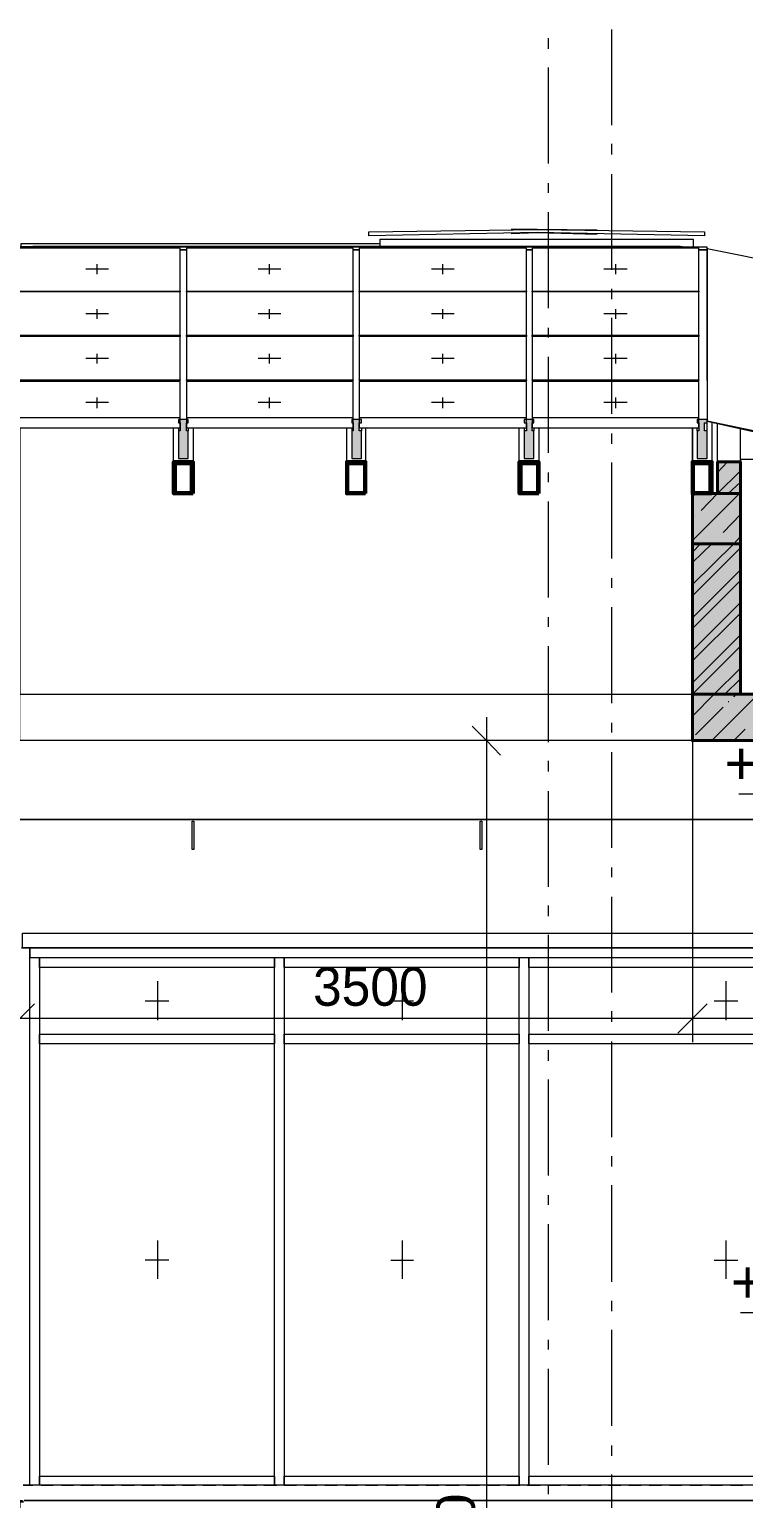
# Model space of a CAD drawing. Header units: millimetres. Extents: x -135211 to 49383, y -8033 to 228499.
# Drawn here: x -82848 to -79130, y 56987 to 64638 of the extents above; entities that cross this region are included whole.
import ezdxf

# ---------------------------------------------------------------- set-up
doc = ezdxf.new("R2010")
doc.units = ezdxf.units.MM
doc.layers.add('PDF _Геометрия', color=7, linetype='Continuous', true_color=0x1d1d1d)
doc.layers.add('PDF _Сплошная заливка', color=7, linetype='Continuous', true_color=0xffffff)
doc.layers.add('PDF _Текст', color=7, linetype='Continuous')

msp = doc.modelspace()

# ---------------------------------------------------------------- hatches: boundary and pattern name
at = {"layer": 'PDF _Сплошная заливка', "transparency": 33554559}
for points in [[(-82021.3, 62546.7), (-82029.8, 62546.7), (-82029.8, 62589.1), (-82021.3, 62589.1), (-82021.3, 62606), (-82072.1, 62606), (-82072.1, 62589.1), (-82063.7, 62589.1), (-82063.7, 62546.7), (-82072.1, 62546.7), (-82072.1, 62402.8), (-82021.3, 62402.8)], [(-81119.7, 62546.7), (-81132.4, 62546.7), (-81132.4, 62589.1), (-81119.7, 62589.1), (-81119.7, 62606), (-81170.5, 62606), (-81170.5, 62589.1), (-81162, 62589.1), (-81162, 62546.7), (-81170.5, 62546.7), (-81170.5, 62402.8), (-81119.7, 62402.8)], [(-80222.3, 62546.7), (-80230.8, 62546.7), (-80230.8, 62589.1), (-80222.3, 62589.1), (-80222.3, 62606), (-80273.1, 62606), (-80273.1, 62589.1), (-80260.4, 62589.1), (-80260.4, 62546.7), (-80273.1, 62546.7), (-80273.1, 62402.8), (-80222.3, 62402.8)], [(-79320.7, 62546.7), (-79333.4, 62546.7), (-79333.4, 62589.1), (-79320.7, 62589.1), (-79320.7, 62606), (-79371.4, 62606), (-79371.4, 62589.1), (-79363, 62589.1), (-79363, 62546.7), (-79371.4, 62546.7), (-79371.4, 62402.8), (-79320.7, 62402.8)]]:
    msp.add_hatch(color=7, dxfattribs=at).paths.add_polyline_path(points)
h = msp.add_hatch(color=256, dxfattribs=at)
h.paths.add_polyline_path([(-89594.3, 60933.9), (-89594.3, 61174.9), (-103546, 61174.9), (-103546, 60933.9)])
h.paths.add_polyline_path([(146.8, 60933.9), (146.8, 61174.9), (-22999.7, 61174.9), (-22999.7, 60933.9)])
h.paths.add_polyline_path([(-23351, 60933.9), (-23351, 61174.9), (-26352.2, 61174.9), (-26352.2, 60933.9)])
h.paths.add_polyline_path([(-26398.8, 60933.9), (-26398.8, 61174.9), (-44097.3, 61174.9), (-44097.3, 60933.9)])
h.paths.add_polyline_path([(-45350.3, 60933.9), (-45350.3, 61174.9), (-51128.4, 61174.9), (-51128.4, 60933.9)])
h.paths.add_polyline_path([(-77398.8, 60933.9), (-77398.8, 61174.9), (-79396.8, 61174.9), (-79396.8, 60933.9)])
h.paths.add_polyline_path([(-82897.6, 60933.9), (-82897.6, 61174.9), (-86097.8, 61174.9), (-86097.8, 60933.9)])

# ---------------------------------------------------------------- linework, layer by layer
at = {"layer": 'PDF _Геометрия', "color": 7, "lineweight": 9}
for points in [[(-80146.1, 64536.3), (-80146.1, 64591.3)], [(-79815.9, 64138.4), (-79815.9, 64637.9)], [(-80146.1, 63939.4), (-80146.1, 64438.9)], [(-79815.9, 63986), (-79815.9, 64041)], [(-80146.1, 63787), (-80146.1, 63837.8)], [(-79815.9, 63384.9), (-79815.9, 63884.4)], [(-80146.1, 63185.9), (-80146.1, 63685.4)], [(-80340.8, 63575.4), (-80205.4, 63579.6), (-81081.6, 63562.7), (-81081.6, 63583.8), (-80205.4, 63596.5), (-80340.8, 63596.5)], [(-79892.1, 63592.3), (-80205.4, 63596.5), (-79333.4, 63583.8), (-79333.4, 63562.7), (-80205.4, 63579.6), (-79892.1, 63571.1)], [(-82893.4, 63507.6), (-81022.3, 63507.6), (-81022.3, 63545.7), (-79498.4, 63545.7), (-79392.6, 63545.7), (-79392.6, 63503.4)], [(-81022.3, 63520.3), (-82893.4, 63520.3), (-82893.4, 63507.6), (-82893.4, 63503.4)], [(-82829.9, 63507.6), (-82829.9, 63507.6)], [(-82829.9, 63507.6), (-82829.9, 63507.6)], [(-82829.9, 63507.6), (-82829.9, 63507.6)], [(-82829.9, 63507.6), (-82829.9, 63507.6)], [(-79460.3, 63507.6), (-79443.4, 63503.4), (-79460.3, 63507.6), (-79434.9, 63503.4), (-79460.3, 63507.6), (-79464.6, 63507.6), (-79460.3, 63507.6), (-79464.6, 63507.6), (-79460.3, 63507.6), (-82829.9, 63507.6), (-79464.6, 63507.6), (-82829.9, 63507.6)], [(-79464.6, 63507.6), (-79460.3, 63507.6), (-79464.6, 63507.6)], [(-79464.6, 63507.6), (-79464.6, 63507.6)], [(-79460.3, 63507.6), (-79460.3, 63507.6)], [(-79460.3, 63507.6), (-79460.3, 63507.6)], [(-79460.3, 63507.6), (-79460.3, 63507.6)], [(-79320.7, 63482.2), (-79320.7, 63490.7), (-79320.7, 63503.4), (-80247.7, 63503.4), (-81145.1, 63503.4), (-82046.7, 63503.4), (-82923, 63503.4), (-82969.6, 63503.4), (-82969.6, 63266.4), (-82969.6, 63033.5), (-82969.6, 62800.7), (-82969.6, 62606)], [(-79320.7, 63490.7), (-79363, 63490.7), (-79320.7, 63490.7), (-79320.7, 63266.4), (-79320.7, 63033.5), (-79320.7, 62800.7), (-79320.7, 62606)], [(-79320.7, 63499.2), (-79320.7, 62601.8)], [(-79320.7, 63499.2), (-79320.7, 63499.2)], [(-78897.3, 62508.6), (-78897.3, 63410.3), (-79320.7, 63494.9), (-79320.7, 62809.2), (-79320.7, 63494.9)], [(-82436.2, 63389.1), (-82554.7, 63389.1)], [(-82495.5, 63363.7), (-82495.5, 63414.5)], [(-81538.8, 63389.1), (-81657.3, 63389.1)], [(-81598, 63363.7), (-81598, 63414.5)], [(-80637.1, 63389.1), (-80755.7, 63389.1)], [(-80696.4, 63363.7), (-80696.4, 63414.5)], [(-79735.5, 63389.1), (-79858.3, 63389.1)], [(-79794.8, 63363.7), (-79794.8, 63414.5)], [(-79815.9, 63232.5), (-79815.9, 63287.5)], [(-82063.7, 63274.8), (-82063.7, 63270.6)], [(-82029.8, 63270.6), (-82029.8, 63274.8)], [(-81162, 63274.8), (-81162, 63270.6)], [(-81132.4, 63270.6), (-81132.4, 63274.8)], [(-80260.4, 63274.8), (-80260.4, 63270.6)], [(-80230.8, 63270.6), (-80230.8, 63274.8)], [(-79363, 63274.8), (-79363, 63270.6)], [(-82436.2, 63156.3), (-82554.7, 63156.3)], [(-82495.5, 63130.9), (-82495.5, 63181.7)], [(-81538.8, 63156.3), (-81657.3, 63156.3)], [(-81598, 63130.9), (-81598, 63181.7)], [(-80637.1, 63156.3), (-80755.7, 63156.3)], [(-80696.4, 63130.9), (-80696.4, 63181.7)], [(-79735.5, 63156.3), (-79858.3, 63156.3)], [(-79815.9, 62635.6), (-79815.9, 63135.1)], [(-79794.8, 63130.9), (-79794.8, 63181.7)], [(-80146.1, 63033.5), (-80146.1, 63084.3)], [(-82063.7, 63046.2), (-82063.7, 63037.8)], [(-82029.8, 63037.8), (-82029.8, 63046.2)], [(-81162, 63046.2), (-81162, 63037.8)], [(-81132.4, 63037.8), (-81132.4, 63046.2)], [(-80260.4, 63046.2), (-80260.4, 63037.8)], [(-80230.8, 63037.8), (-80230.8, 63046.2)], [(-79363, 63046.2), (-79363, 63037.8)], [(-82436.2, 62923.5), (-82554.7, 62923.5)], [(-82495.5, 62898.1), (-82495.5, 62948.9)], [(-81538.8, 62923.5), (-81657.3, 62923.5)], [(-81598, 62898.1), (-81598, 62948.9)], [(-80637.1, 62923.5), (-80755.7, 62923.5)], [(-80696.4, 62898.1), (-80696.4, 62948.9)], [(-80146.1, 62432.4), (-80146.1, 62931.9)], [(-79735.5, 62923.5), (-79858.3, 62923.5)], [(-79794.8, 62898.1), (-79794.8, 62948.9)], [(-82063.7, 62614.5), (-82931.5, 62614.5), (-82931.5, 62563.7), (-82063.7, 62563.7), (-82063.7, 62614.5), (-82063.7, 62804.9), (-82931.5, 62804.9), (-82931.5, 62614.5)], [(-82063.7, 62813.4), (-82063.7, 62809.2)], [(-82029.8, 62809.2), (-82029.8, 62813.4)], [(-81162, 62614.5), (-82029.8, 62614.5), (-82029.8, 62563.7), (-81162, 62563.7), (-81162, 62614.5), (-81162, 62804.9), (-82029.8, 62804.9), (-82029.8, 62614.5)], [(-81162, 62813.4), (-81162, 62809.2)], [(-81132.4, 62809.2), (-81132.4, 62813.4)], [(-80260.4, 62614.5), (-81132.4, 62614.5), (-81132.4, 62563.7), (-80260.4, 62563.7), (-80260.4, 62614.5), (-80260.4, 62804.9), (-81132.4, 62804.9), (-81132.4, 62614.5)], [(-80260.4, 62813.4), (-80260.4, 62809.2)], [(-80230.8, 62809.2), (-80230.8, 62813.4)], [(-79363, 62614.5), (-80230.8, 62614.5), (-80230.8, 62563.7), (-79363, 62563.7), (-79363, 62614.5), (-79363, 62804.9), (-80230.8, 62804.9), (-80230.8, 62614.5)], [(-79363, 62813.4), (-79363, 62809.2)], [(-82436.2, 62694.9), (-82554.7, 62694.9)], [(-82495.5, 62665.3), (-82495.5, 62720.3)], [(-81538.8, 62694.9), (-81657.3, 62694.9)], [(-81598, 62665.3), (-81598, 62720.3)], [(-80637.1, 62694.9), (-80755.7, 62694.9)], [(-80696.4, 62665.3), (-80696.4, 62720.3)], [(-79735.5, 62694.9), (-79858.3, 62694.9)], [(-79794.8, 62665.3), (-79794.8, 62720.3)], [(-79333.4, 62546.7), (-79333.4, 62589.1)], [(-79320.7, 62597.5), (-79320.7, 62601.8), (-79320.7, 62597.5)], [(-79320.7, 62546.7), (-79320.7, 62597.5)], [(-79320.7, 62597.5), (-79320.7, 62597.5)], [(-79295.3, 62593.3), (-79295.3, 62385.9)], [(-82897.6, 62220.8), (-82897.6, 62563.7), (-82897.6, 61175.2), (-79396.8, 61175.2), (-79396.8, 62563.7), (-79396.8, 61958.3)], [(-82097.5, 62385.9), (-82097.5, 62563.7)], [(-82072.1, 62563.7), (-82072.1, 62546.7)], [(-82021.3, 62563.7), (-82021.3, 62546.7)], [(-81996, 62563.7), (-81996, 62385.9)], [(-81195.9, 62385.9), (-81195.9, 62563.7)], [(-81170.5, 62563.7), (-81170.5, 62546.7)], [(-81119.7, 62563.7), (-81119.7, 62546.7)], [(-81098.5, 62563.7), (-81098.5, 62385.9)], [(-80298.5, 62385.9), (-80298.5, 62563.7)], [(-80273.1, 62563.7), (-80273.1, 62546.7)], [(-80222.3, 62563.7), (-80222.3, 62546.7)], [(-80196.9, 62563.7), (-80196.9, 62385.9)], [(-79815.9, 62479), (-79815.9, 62534)], [(-79396.8, 62220.8), (-79396.8, 62563.7), (-79396.8, 62385.9)], [(-79371.4, 62546.7), (-79371.4, 62563.7)], [(-79265.6, 62385.9), (-79265.6, 62584.8)], [(-79147.1, 62385.9), (-79147.1, 62398.6), (-79147.1, 62559.4)], [(-82089.1, 62225), (-82089.1, 62377.4)], [(-82004.4, 62377.4), (-82004.4, 62225)], [(-81191.7, 62225), (-81191.7, 62377.4)], [(-81102.8, 62377.4), (-81102.8, 62225)], [(-80290, 62225), (-80290, 62377.4)], [(-80201.1, 62377.4), (-80201.1, 62225)], [(-79815.9, 61882.1), (-79815.9, 62381.6)], [(-79392.6, 62225), (-79392.6, 62377.4)], [(-79303.7, 62377.4), (-79303.7, 62225)], [(-80146.1, 62280), (-80146.1, 62330.8)], [(-80146.1, 61679), (-80146.1, 62178.5)], [(-79815.9, 61729.7), (-79815.9, 61780.5)], [(-79815.9, 61128.7), (-79815.9, 61628.2)], [(-80146.1, 61526.6), (-80146.1, 61577.4)], [(-80146.1, 60925.5), (-80146.1, 61425)], [(-82880.7, 61175.2), (-82313.4, 61175.2), (-79396.8, 61175.2)], [(-80467.8, 61056.7), (-80467.8, 52857.2), (-80467.8, 52535.5), (-80467.8, 48653.8), (-80467.8, 48285.5), (-80467.8, 45034.5)], [(-79815.9, 60976.3), (-79815.9, 61027.1)], [(-77775.6, 59486.2), (-79396.8, 59486.2), (-82897.6, 59486.2), (-83397.1, 59486.2), (-86097.8, 59486.2), (-86097.8, 60933.9), (-87245, 60933.9)], [(-82846.8, 57056.4), (-82846.8, 59380.4), (-82846.8, 59778.3), (-82846.8, 59854.5), (-82889.1, 59854.5), (-78097.3, 59854.5), (-78097.3, 60523.3), (-82897.6, 60523.3), (-78097.3, 60523.3), (-78097.3, 60933.9)], [(-78888.9, 60933.9), (-81674.2, 60933.9)], [(-80362, 60933.9), (-80467.8, 60933.9), (-80590.6, 60933.9)], [(-79396.8, 60933.9), (-79396.8, 59486.2), (-79396.8, 59363.5)], [(-80146.1, 60773.1), (-80146.1, 60828.1)], [(-79815.9, 60375.2), (-79815.9, 60874.7)], [(-80146.1, 60172), (-80146.1, 60671.5)], [(-77534.3, 60354), (-77978.8, 60354), (-78355.5, 60354), (-78355.5, 60654.5), (-79155.6, 60654.5)], [(-79815.9, 60222.8), (-79815.9, 60273.6)], [(-80146.1, 60019.6), (-80146.1, 60074.6)], [(-79815.9, 59621.7), (-79815.9, 60121.2)], [(-80146.1, 59422.7), (-80146.1, 59922.2)], [(-78173.5, 59854.5), (-80273.1, 59854.5), (-81547.2, 59854.5), (-82821.4, 59854.5), (-82846.8, 59854.5), (-82846.8, 59803.7), (-82821.4, 59803.7), (-81547.2, 59803.7), (-80273.1, 59803.7), (-78173.5, 59803.7)], [(-82182.2, 59680.9), (-82182.2, 59477.8)], [(-80908.1, 59680.9), (-80908.1, 59477.8)], [(-79223.3, 59680.9), (-79223.3, 59477.8)], [(-82245.7, 59579.3), (-82122.9, 59579.3)], [(-80967.3, 59579.3), (-80848.8, 59579.3)], [(-79282.6, 59579.3), (-79159.8, 59579.3)], [(-79815.9, 59469.3), (-79815.9, 59524.3)], [(-80146.1, 59266.1), (-80146.1, 59321.1)], [(-79815.9, 58868.2), (-79815.9, 59367.7)], [(-80146.1, 58669.2), (-80146.1, 59168.7)], [(-79815.9, 58715.8), (-79815.9, 58770.8)], [(-79815.9, 58114.7), (-79815.9, 58618.4)], [(-80146.1, 58516.8), (-80146.1, 58567.6)], [(-80146.1, 57915.8), (-80146.1, 58415.3)], [(-82182.2, 58330.6), (-82182.2, 58131.6)], [(-80908.1, 58330.6), (-80908.1, 58131.6)], [(-79223.3, 58330.6), (-79223.3, 58131.6)], [(-82122.9, 58229), (-82245.7, 58229)], [(-80967.3, 58229), (-80848.8, 58229)], [(-79282.6, 58229), (-79159.8, 58229)], [(-79815.9, 57962.3), (-79815.9, 58017.3)], [(-77538.5, 57653.3), (-78211.6, 57653.3), (-78347, 57653.3), (-78347, 57953.8), (-79147.1, 57953.8)], [(-79815.9, 57365.5), (-79815.9, 57865)], [(-80146.1, 57763.4), (-80146.1, 57814.2)], [(-80146.1, 57162.3), (-80146.1, 57661.8)], [(-79815.9, 57208.8), (-79815.9, 57263.9)], [(-79815.9, 56612), (-79815.9, 57111.5)], [(-82910.3, 56976), (-82884.9, 56976), (-82880.7, 56967.5), (-82897.6, 56967.5), (-82897.6, 52857.2), (-82897.6, 56836.3), (-82897.6, 56324.1), (-78097.3, 56324.1), (-78097.3, 56976), (-82876.4, 56976), (-78097.3, 56976), (-78097.3, 57056.4), (-82880.7, 57056.4), (-82829.9, 57056.4)], [(-82787.5, 57056.4), (-82724, 57056.4)], [(-82681.7, 57056.4), (-82618.2, 57056.4)], [(-82580.1, 57056.4), (-82512.4, 57056.4)], [(-82474.3, 57056.4), (-82406.6, 57056.4)], [(-82368.5, 57056.4), (-82300.7, 57056.4)], [(-82262.6, 57056.4), (-82194.9, 57056.4)], [(-82156.8, 57056.4), (-82089.1, 57056.4)], [(-82051, 57056.4), (-81983.3, 57056.4)], [(-81945.2, 57056.4), (-81877.4, 57056.4)], [(-81839.3, 57056.4), (-81771.6, 57056.4)], [(-81733.5, 57056.4), (-81665.8, 57056.4)], [(-81627.7, 57056.4), (-81559.9, 57056.4)], [(-81521.8, 57056.4), (-81458.4, 57056.4)], [(-81416, 57056.4), (-81352.5, 57056.4)], [(-81310.2, 57056.4), (-81246.7, 57056.4)], [(-81204.4, 57056.4), (-81140.9, 57056.4)], [(-81098.5, 57056.4), (-81035, 57056.4)], [(-80992.7, 57056.4), (-80929.2, 57056.4)], [(-80891.1, 57056.4), (-80823.4, 57056.4)], [(-80785.3, 57056.4), (-80717.6, 57056.4)], [(-80679.5, 57056.4), (-80611.7, 57056.4)], [(-80573.6, 57056.4), (-80505.9, 57056.4)], [(-80467.8, 57056.4), (-80400.1, 57056.4)], [(-80362, 57056.4), (-80294.3, 57056.4)], [(-80256.2, 57056.4), (-80188.4, 57056.4)], [(-80150.3, 57056.4), (-80082.6, 57056.4)], [(-80146.1, 57009.9), (-80146.1, 57060.7)], [(-80044.5, 57056.4), (-79976.8, 57056.4)], [(-79938.7, 57056.4), (-79871, 57056.4)], [(-79832.9, 57056.4), (-79769.4, 57056.4)], [(-79727, 57056.4), (-79663.5, 57056.4)], [(-79621.2, 57056.4), (-79557.7, 57056.4)], [(-79515.4, 57056.4), (-79451.9, 57056.4)], [(-79409.5, 57056.4), (-79346, 57056.4)], [(-79303.7, 57056.4), (-79240.2, 57056.4)], [(-79197.9, 57056.4), (-79134.4, 57056.4)]]:
    msp.add_lwpolyline(points, dxfattribs=at)
for points in [[(-82829.9, 63507.6), (-82846.8, 63503.4), (-82829.9, 63507.6), (-82859.5, 63503.4)], [(-79464.6, 63507.6), (-79460.3, 63507.6), (-79464.6, 63507.6), (-82829.9, 63507.6)], [(-82931.5, 63274.8), (-82063.7, 63274.8), (-82063.7, 63499.2), (-82931.5, 63499.2)], [(-82029.8, 63490.7), (-82046.7, 63490.7), (-82063.7, 63490.7)], [(-82029.8, 63274.8), (-81162, 63274.8), (-81162, 63499.2), (-82029.8, 63499.2)], [(-81162, 63490.7), (-81132.4, 63490.7), (-81145.1, 63490.7)], [(-81132.4, 63274.8), (-80260.4, 63274.8), (-80260.4, 63499.2), (-81132.4, 63499.2)], [(-80230.8, 63490.7), (-80247.7, 63490.7), (-80260.4, 63490.7)], [(-80230.8, 63274.8), (-79363, 63274.8), (-79363, 63499.2), (-80230.8, 63499.2)], [(-82931.5, 63046.2), (-82063.7, 63046.2), (-82063.7, 63270.6), (-82931.5, 63270.6)], [(-82029.8, 63046.2), (-81162, 63046.2), (-81162, 63270.6), (-82029.8, 63270.6)], [(-81132.4, 63046.2), (-80260.4, 63046.2), (-80260.4, 63270.6), (-81132.4, 63270.6)], [(-80230.8, 63046.2), (-79363, 63046.2), (-79363, 63270.6), (-80230.8, 63270.6)], [(-82931.5, 62813.4), (-82063.7, 62813.4), (-82063.7, 63037.8), (-82931.5, 63037.8)], [(-82029.8, 62813.4), (-81162, 62813.4), (-81162, 63037.8), (-82029.8, 63037.8)], [(-81132.4, 62813.4), (-80260.4, 62813.4), (-80260.4, 63037.8), (-81132.4, 63037.8)], [(-80230.8, 62813.4), (-79363, 62813.4), (-79363, 63037.8), (-80230.8, 63037.8)], [(-78897.3, 62508.6), (-79320.7, 62597.5), (-78901.6, 62504.4), (-78901.6, 62271.6), (-78905.8, 62275.8), (-78901.6, 62267.3), (-78897.3, 62267.3)], [(-79147.1, 62398.6), (-79147.1, 61175.2), (-79125.9, 61175.2), (-78977.8, 61175.2), (-78965.1, 61175.2), (-78960.8, 61175.2), (-78960.8, 62398.6), (-78965.1, 62398.6), (-78977.8, 62398.6), (-79125.9, 62398.6)], [(-79396.8, 61175.2), (-79396.8, 60933.9), (-82897.6, 60933.9), (-82897.6, 61175.2)], [(-81991.7, 60366.7), (-82000.2, 60366.7), (-82000.2, 60514.9), (-81991.7, 60514.9)], [(-80493.2, 60366.7), (-80501.7, 60366.7), (-80501.7, 60514.9), (-80493.2, 60514.9)], [(-82884.9, 59930.7), (-78105.8, 59930.7), (-78105.8, 59854.5), (-82884.9, 59854.5)], [(-82796, 57056.4), (-82846.8, 57056.4), (-82846.8, 59380.4), (-82846.8, 59803.7), (-82796, 59803.7), (-82796, 59380.4)], [(-81572.6, 59752.9), (-82796, 59752.9), (-82796, 59803.7), (-81572.6, 59803.7)], [(-81572.6, 59380.4), (-81572.6, 59803.7), (-81521.8, 59803.7), (-81521.8, 59380.4), (-81521.8, 57056.4), (-81572.6, 57056.4)], [(-80298.5, 59752.9), (-81521.8, 59752.9), (-81521.8, 59803.7), (-80298.5, 59803.7)], [(-80247.7, 57056.4), (-80298.5, 57056.4), (-80298.5, 59380.4), (-80298.5, 59803.7), (-80247.7, 59803.7), (-80247.7, 59380.4)], [(-78198.9, 59752.9), (-80247.7, 59752.9), (-80247.7, 59803.7), (-78198.9, 59803.7)], [(-81572.6, 59355), (-82796, 59355), (-82796, 59405.8), (-81572.6, 59405.8)], [(-80298.5, 59355), (-81521.8, 59355), (-81521.8, 59405.8), (-80298.5, 59405.8)], [(-78198.9, 59355), (-80247.7, 59355), (-80247.7, 59405.8), (-78198.9, 59405.8)], [(-82796, 57103), (-81572.6, 57103), (-81572.6, 57056.4), (-82796, 57056.4)], [(-81521.8, 57103), (-80298.5, 57103), (-80298.5, 57056.4), (-81521.8, 57056.4)], [(-80247.7, 57103), (-78198.9, 57103), (-78198.9, 57056.4), (-80247.7, 57056.4)]]:
    msp.add_lwpolyline(points, close=True, dxfattribs=at)
at = {"layer": 'PDF _Геометрия', "color": 7, "lineweight": 20}
for points in [[(-82063.7, 62589.1), (-82063.7, 62546.7), (-82072.1, 62546.7), (-82072.1, 62402.8), (-82021.3, 62402.8), (-82021.3, 62546.7), (-82029.8, 62546.7), (-82029.8, 62589.1), (-82021.3, 62589.1), (-82021.3, 62606), (-82072.1, 62606), (-82072.1, 62589.1)], [(-81162, 62589.1), (-81162, 62546.7), (-81170.5, 62546.7), (-81170.5, 62402.8), (-81119.7, 62402.8), (-81119.7, 62546.7), (-81132.4, 62546.7), (-81132.4, 62589.1), (-81119.7, 62589.1), (-81119.7, 62606), (-81170.5, 62606), (-81170.5, 62589.1)], [(-80260.4, 62589.1), (-80260.4, 62546.7), (-80273.1, 62546.7), (-80273.1, 62402.8), (-80222.3, 62402.8), (-80222.3, 62546.7), (-80230.8, 62546.7), (-80230.8, 62589.1), (-80222.3, 62589.1), (-80222.3, 62606), (-80273.1, 62606), (-80273.1, 62589.1)], [(-79371.4, 62589.1), (-79363, 62589.1), (-79363, 62546.7), (-79371.4, 62546.7), (-79371.4, 62402.8), (-79320.7, 62402.8), (-79320.7, 62546.7), (-79333.4, 62546.7), (-79333.4, 62589.1), (-79320.7, 62589.1), (-79320.7, 62606), (-79371.4, 62606)]]:
    msp.add_lwpolyline(points, close=True, dxfattribs=at)
at = {"layer": 'PDF _Геометрия', "color": 7, "lineweight": 50}
for points in [[(-81996, 62220.8), (-81996, 62385.9), (-82097.5, 62385.9), (-82097.5, 62220.8)], [(-82089.1, 62225), (-82089.1, 62377.4), (-82004.4, 62377.4), (-82004.4, 62225)], [(-81098.5, 62220.8), (-81098.5, 62385.9), (-81195.9, 62385.9), (-81195.9, 62220.8)], [(-81191.7, 62225), (-81191.7, 62377.4), (-81102.8, 62377.4), (-81102.8, 62225)], [(-80196.9, 62220.8), (-80196.9, 62385.9), (-80298.5, 62385.9), (-80298.5, 62220.8)], [(-80290, 62225), (-80290, 62377.4), (-80201.1, 62377.4), (-80201.1, 62225)], [(-79295.3, 62220.8), (-79295.3, 62385.9), (-79396.8, 62385.9), (-79396.8, 62220.8)], [(-79392.6, 62225), (-79392.6, 62377.4), (-79303.7, 62377.4), (-79303.7, 62225)]]:
    msp.add_lwpolyline(points, close=True, dxfattribs=at)
at = {"layer": 'PDF _Геометрия', "color": 7, "lineweight": 40}
for points in [[(-77398.8, 61175.2), (-77398.8, 62373.2), (-77648.6, 62373.2), (-77648.6, 61175.2), (-79396.8, 61175.2), (-79396.8, 60933.9), (-77898.3, 60933.9), (-77898.3, 60354), (-77398.8, 60354), (-77398.8, 60933.9)], [(-79265.6, 62385.9), (-79265.6, 62220.8), (-79147.1, 62220.8), (-79147.1, 62385.9)], [(-79396.8, 62220.8), (-79396.8, 61958.3), (-79147.1, 61958.3), (-79147.1, 62220.8)], [(-79396.8, 61958.3), (-79396.8, 61175.2), (-79147.1, 61175.2), (-79147.1, 61958.3)]]:
    msp.add_lwpolyline(points, close=True, dxfattribs=at)
at = {"layer": 'PDF _Геометрия', "lineweight": 9}
for points in [[(-79265.6, 62330.8), (-79214.8, 62385.9)], [(-79350.3, 62131.9), (-79265.6, 62220.8), (-79147.1, 62339.3)], [(-79396.8, 62203.9), (-79379.9, 62220.8)], [(-79396.8, 61975.3), (-79151.3, 62220.8)], [(-79210.6, 62220.8), (-79147.1, 62280)], [(-79379.9, 62106.5), (-79379.9, 62106.5)], [(-79236, 62017.6), (-79147.1, 62110.7)], [(-79396.8, 61746.7), (-79181, 61958.3), (-79147.1, 61996.4)], [(-79265.6, 61992.2), (-79265.6, 61992.2)], [(-79396.8, 61861), (-79295.3, 61958.3), (-79295.3, 61962.6)], [(-79396.8, 61916), (-79354.5, 61958.3)], [(-79396.8, 61687.4), (-79147.1, 61937.2)], [(-79396.8, 61573.1), (-79147.1, 61822.9)], [(-79396.8, 61518.1), (-79147.1, 61767.8)], [(-79396.8, 61403.8), (-79147.1, 61653.6)], [(-79396.8, 61348.8), (-79147.1, 61598.5)], [(-79396.8, 61234.5), (-79147.1, 61484.2)], [(-79396.8, 61175.2), (-79147.1, 61425)], [(-79396.8, 61060.9), (-79282.6, 61175.2), (-79147.1, 61310.7)], [(-79227.5, 61175.2), (-79147.1, 61255.6)], [(-79295.3, 60933.9), (-79054, 61175.2)], [(-79210.6, 61137.1), (-79206.4, 61137.1)], [(-79181, 61162.5), (-79168.3, 61175.2)], [(-79379.9, 60963.6), (-79236, 61107.5)], [(-79181, 60933.9), (-79121.7, 60993.2)]]:
    msp.add_lwpolyline(points, dxfattribs=at)
at = {"layer": 'PDF _Геометрия', "color": 7, "lineweight": 18}
for points in [[(-80395.9, 60857.7), (-80467.8, 60933.9), (-80544, 61010.1)], [(-82969.6, 59410), (-82897.6, 59486.2), (-82821.4, 59562.4)], [(-79473, 59410), (-79396.8, 59486.2), (-79320.7, 59562.4)]]:
    msp.add_lwpolyline(points, dxfattribs=at)
at = {"layer": 'PDF _Сплошная заливка', "lineweight": 5, "transparency": 33554559}
for points in [[(-79265.6, 62385.9), (-79265.6, 62220.8), (-79147.1, 62385.9), (-79147.1, 62220.8)], [(-79396.8, 62220.8), (-79396.8, 61958.3), (-79147.1, 62220.8), (-79147.1, 61958.3)], [(-79396.8, 61958.3), (-79396.8, 61175.2), (-79147.1, 61958.3), (-79147.1, 61175.2)]]:
    msp.add_solid(points, dxfattribs=at)

# ---------------------------------------------------------------- texts
at = {"layer": 'PDF _Текст', "attachment_point": 4, "style": ''}
for s, insert, char_height in [('+11,700', (-79229.6, 60796.4), 222.7), ('3500', (-81371.6, 59651.9), 200.42), ('+9,000', (-79195.7, 58095.6), 222.7)]:
    msp.add_mtext(s, dxfattribs=dict(at, insert=insert, char_height=char_height))
at = {"layer": 'PDF _Текст', "insert": (-80627.8, 56416.5), "char_height": 200.42, "attachment_point": 4, "rotation": 90, "style": ''}
msp.add_mtext('8080', dxfattribs=at)

doc.saveas('drawing.dxf')
